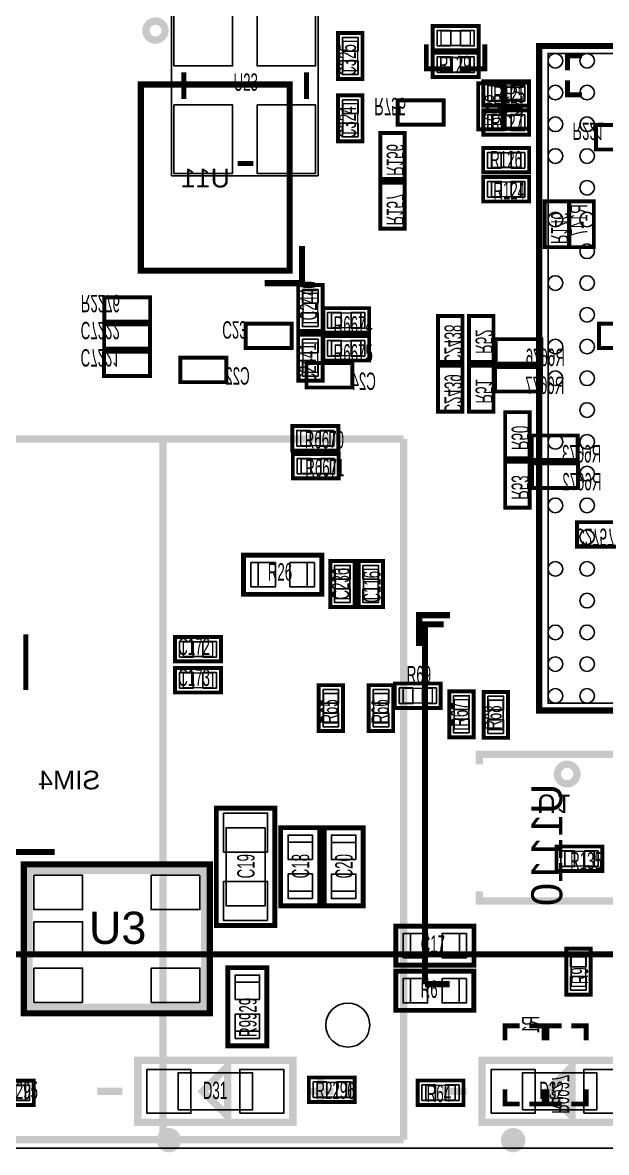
# Model space of a CAD drawing. Extents: x -3.1 to 73.5, y -0.1 to 42.
# Drawn here: x 29.83 to 41.78, y -0.09 to 23.04 of the extents above; entities that cross this region are included whole.
import ezdxf

# ---------------------------------------------------------------- set-up
doc = ezdxf.new("R2010")
doc.units = 0
for name, color, linetype in [('BG_OUTLINE', 7, 'CONTINUOUS'), ('PG_ASSEMBLY_TOP', 111, 'CONTINUOUS'), ('PG_SILKSCREEN_BOTTOM', 140, 'CONTINUOUS'), ('PG_SILKSCREEN_TOP', 254, 'CONTINUOUS'), ('PIN_TOP', 141, 'CONTINUOUS'), ('RD_SILKSCREEN_BOTTOM', 80, 'CONTINUOUS'), ('RD_SILKSCREEN_TOP', 230, 'CONTINUOUS')]:
    doc.layers.add(name, color=color, linetype=linetype)

msp = doc.modelspace()

# ---------------------------------------------------------------- linework, layer by layer
at = {"layer": 'BG_OUTLINE'}
msp.add_lwpolyline([(8.1534, 41.9989), (65.78854, 41.9989, -0.414214), (73.40854, 34.3789), (73.40854, 7.62, -0.414214), (65.78854, 0), (7.62, 0, -0.414214), (0, 7.62), (0, 34.3789, -0.414214), (7.62, 41.9989), (8.1534, 41.9989)], format="xyb", dxfattribs=at)
msp.add_lwpolyline([(8.1534, 41.9989), (65.78854, 41.9989, -0.414214), (73.40854, 34.3789), (73.40854, 7.62, -0.414214), (65.78854, 0), (7.62, 0, -0.414214), (0, 7.62), (0, 34.3789, -0.414214), (7.62, 41.9989)], format="xyb", close=True, dxfattribs=at)
msp.add_lwpolyline([(8.1534, 41.9989), (65.78854, 41.9989, -0.414214), (73.40854, 34.3789), (73.40854, 7.62, -0.414214), (65.78854, 0), (7.62, 0, -0.414214), (0, 7.62), (0, 34.3789, -0.414214), (7.62, 41.9989)], format="xyb", close=True, dxfattribs=at)
msp.add_lwpolyline([(8.1534, 41.9989), (65.78854, 41.9989, -0.414214), (73.40854, 34.3789), (73.40854, 7.62, -0.414214), (65.78854, 0), (7.62, 0, -0.414214), (0, 7.62), (0, 34.3789, -0.414214), (7.62, 41.9989)], format="xyb", close=True, dxfattribs=at)
at = {"layer": 'PG_ASSEMBLY_TOP'}
for points in [[(32.875601, 23.602747), (35.875798, 23.602747), (35.875798, 19.902932), (32.875601, 19.902932)], [(51.934847, 22.407931), (51.934847, 9.107932), (40.584653, 9.107932), (40.584653, 22.407931)]]:
    msp.add_lwpolyline(points, close=True, dxfattribs=at)
for points, const_width in [([(36.384687, 22.654844), (36.384687, 22.054845), (36.684712, 22.054845), (36.684712, 22.654844), (36.384687, 22.654844)], 0.029997), ([(38.392557, 22.570516), (38.992556, 22.570516), (38.992556, 22.870541), (38.392557, 22.870541), (38.392557, 22.570516)], 0.029997), ([(38.392557, 22.025305), (38.992556, 22.025305), (38.992556, 22.32533), (38.392557, 22.32533), (38.392557, 22.025305)], 0.029997), ([(39.428572, 21.439657), (40.028571, 21.439657), (40.028571, 21.739682), (39.428572, 21.739682), (39.428572, 21.439657)], 0.029997), ([(36.684712, 20.779334), (36.684712, 21.379332), (36.384687, 21.379332), (36.384687, 20.779334), (36.684712, 20.779334)], 0.029997), ([(39.428572, 20.843723), (40.028571, 20.843723), (40.028571, 21.143747), (39.428572, 21.143747), (39.428572, 20.843723)], 0.029997), ([(39.426794, 20.072629), (40.026793, 20.072629), (40.026793, 20.372654), (39.426794, 20.372654), (39.426794, 20.072629)], 0.029997), ([(39.426794, 19.476695), (40.026793, 19.476695), (40.026793, 19.776719), (39.426794, 19.776719), (39.426794, 19.476695)], 0.029997), ([(35.867492, 16.897833), (35.867492, 17.497831), (35.567468, 17.497831), (35.567468, 16.897833), (35.867492, 16.897833)], 0.029997), ([(36.751539, 17.094352), (36.151541, 17.094352), (36.151541, 16.794328), (36.751539, 16.794328), (36.751539, 17.094352)], 0.029997), ([(35.567468, 16.481831), (35.567468, 15.881833), (35.867492, 15.881833), (35.867492, 16.481831), (35.567468, 16.481831)], 0.029997), ([(36.751539, 16.522852), (36.151541, 16.522852), (36.151541, 16.222828), (36.751539, 16.222828), (36.751539, 16.522852)], 0.029997), ([(36.119079, 14.681352), (35.519081, 14.681352), (35.519081, 14.381328), (36.119079, 14.381328), (36.119079, 14.681352)], 0.029997), ([(36.129239, 14.109852), (35.529241, 14.109852), (35.529241, 13.809828), (36.129239, 13.809828), (36.129239, 14.109852)], 0.029997), ([(35.951084, 11.337417), (34.351062, 11.337417), (34.351062, 12.137466), (35.951109, 12.137441), (35.951084, 11.337417)], 0.1), ([(36.225328, 11.846839), (36.225328, 11.246841), (36.525352, 11.246841), (36.525352, 11.846839), (36.225328, 11.846839)], 0.029997), ([(36.804448, 11.846839), (36.804448, 11.246841), (37.104472, 11.246841), (37.104472, 11.846839), (36.804448, 11.846839)], 0.029997), ([(33.118781, 10.06282), (33.718779, 10.06282), (33.718779, 10.362844), (33.118781, 10.362844), (33.118781, 10.06282)], 0.029997), ([(33.118781, 9.42782), (33.718779, 9.42782), (33.718779, 9.727844), (33.118781, 9.727844), (33.118781, 9.42782)], 0.029997), ([(36.286592, 8.706841), (36.286592, 9.306839), (35.986568, 9.306839), (35.986568, 8.706841), (36.286592, 8.706841)], 0.029997), ([(37.312752, 8.706841), (37.312752, 9.306839), (37.012728, 9.306839), (37.012728, 8.706841), (37.312752, 8.706841)], 0.029997), ([(37.617121, 9.110828), (38.217119, 9.110828), (38.217119, 9.410852), (37.617121, 9.410852), (37.617121, 9.110828)], 0.029997), ([(38.961212, 8.580349), (38.961212, 9.180347), (38.661188, 9.180347), (38.661188, 8.580349), (38.961212, 8.580349)], 0.029997), ([(39.664792, 8.569681), (39.664792, 9.169679), (39.364768, 9.169679), (39.364768, 8.569681), (39.664792, 8.569681)], 0.029997), ([(33.792058, 4.5593), (33.792058, 6.959295), (34.992056, 6.959295), (34.992056, 4.5593), (33.792058, 4.5593)], 0.1), ([(35.110191, 4.960722), (35.110191, 6.560718), (35.91019, 6.560718), (35.91019, 4.960722), (35.110191, 4.960722)], 0.1), ([(35.999191, 4.95869), (35.999191, 6.558686), (36.79919, 6.558686), (36.79919, 4.95869), (35.999191, 4.95869)], 0.1), ([(40.928214, 5.774157), (41.528213, 5.774157), (41.528213, 6.074181), (40.928214, 6.074181), (40.928214, 5.774157)], 0.029997), ([(33.555076, 5.684977), (29.955084, 5.684977), (29.955084, 2.884983), (33.555076, 2.884983), (33.555076, 5.684977)], 0.150012), ([(39.067638, 3.746271), (37.467642, 3.746271), (37.467642, 4.54627), (39.067638, 4.54627), (39.067638, 3.746271)], 0.1), ([(34.028812, 2.09484), (34.028812, 3.694836), (34.82881, 3.694836), (34.82881, 2.09484), (34.028812, 2.09484)], 0.1), ([(41.056408, 3.911879), (41.056408, 3.311881), (41.356432, 3.311881), (41.356432, 3.911879), (41.056408, 3.911879)], 0.029997), ([(39.066724, 2.822372), (37.466727, 2.822372), (37.466727, 3.62237), (39.066724, 3.62237), (39.066724, 2.822372)], 0.1), ([(29.285921, 0.982828), (29.885919, 0.982828), (29.885919, 1.282852), (29.285921, 1.282852), (29.285921, 0.982828)], 0.029997), ([(35.856901, 1.046328), (36.456899, 1.046328), (36.456899, 1.346352), (35.856901, 1.346352), (35.856901, 1.046328)], 0.029997), ([(38.082449, 0.985368), (38.682447, 0.985368), (38.682447, 1.285392), (38.082449, 1.285392), (38.082449, 0.985368)], 0.029997)]:
    msp.add_lwpolyline(points, dxfattribs=dict(at, const_width=const_width))
for points in [[(34.9504, 11.488471), (34.650655, 11.488522), (34.650655, 11.986311), (34.9504, 11.98626)], [(35.351822, 11.986336), (35.651516, 11.986336), (35.651491, 11.488522)], [(35.651491, 11.488522), (35.351822, 11.488547)], [(33.992058, 6.059297), (33.992058, 6.559296), (34.792056, 6.559296), (34.792056, 6.059297)], [(35.261296, 5.961431), (35.261296, 6.261125), (35.759085, 6.261125), (35.759085, 5.961431)], [(36.150296, 5.959399), (36.150296, 6.259093), (36.648085, 6.259093), (36.648085, 5.959399)], [(33.992058, 6.059297), (33.992058, 4.959299), (34.792056, 4.959299), (34.792056, 6.10931)], [(35.759085, 5.560009), (35.759085, 5.260315), (35.261296, 5.260315)], [(35.261296, 5.260315), (35.261296, 5.560009)], [(36.648085, 5.557977), (36.648085, 5.258283), (36.150296, 5.258283)], [(36.150296, 5.258283), (36.150296, 5.557977)], [(38.066929, 3.897376), (37.767235, 3.897376), (37.767235, 4.395165), (38.066929, 4.395165)], [(38.468351, 4.395165), (38.768045, 4.395165), (38.768045, 3.897376)], [(38.768045, 3.897376), (38.468351, 3.897376)], [(38.066015, 2.973476), (37.76632, 2.973476), (37.76632, 3.471266), (38.066015, 3.471266)], [(38.467436, 3.471266), (38.767131, 3.471266), (38.767131, 2.973476)], [(34.179916, 3.095549), (34.179916, 3.395243), (34.677706, 3.395243), (34.677706, 3.095549)], [(38.767131, 2.973476), (38.467436, 2.973476)], [(34.677706, 2.694127), (34.677706, 2.394433), (34.179916, 2.394433)], [(34.179916, 2.394433), (34.179916, 2.694127)], [(33.00984, 0.78232), (34.53384, 0.78232), (34.53384, 1.54432), (33.00984, 1.54432), (33.00984, 0.78232)], [(40.05834, 0.78232), (41.58234, 0.78232), (41.58234, 1.54432), (40.05834, 1.54432), (40.05834, 0.78232)]]:
    msp.add_lwpolyline(points, dxfattribs=at)
at = {"layer": 'PG_SILKSCREEN_BOTTOM'}
for points, const_width in [([(57.303594, 37.249557), (7.123608, 37.249557), (7.123608, 3.969563), (57.563588, 3.969563), (57.563588, 8.909558), (60.5536, 8.909558), (60.5536, 32.439559), (57.303594, 32.439559), (57.303594, 37.249557)], 0.11999), ([(38.59182, 22.093834), (38.091821, 22.093834), (38.091821, 22.593833)], 0.1), ([(39.291819, 22.593833), (39.291819, 22.093834), (38.79182, 22.093834)], 0.1), ([(41.280461, 22.360331), (40.980462, 22.360331), (40.980462, 22.060332)], 0.1), ([(35.2933, 20.75434), (35.2933, 17.96034), (32.2453, 17.96034), (32.2453, 21.77034), (35.2933, 21.77034), (35.2933, 20.75434)], 0.127), ([(39.153008, 20.855838), (39.153008, 21.795842), (39.653032, 21.795842), (39.653032, 20.855838), (39.153008, 20.855838), (39.153008, 21.135848)], 0.08001), ([(39.153008, 21.705849), (39.153008, 21.795842), (39.243025, 21.795842)], 0.08001), ([(39.563015, 21.795842), (39.653032, 21.795842), (39.653032, 21.705849)], 0.08001), ([(39.695882, 20.869148), (39.695882, 21.809151), (40.195906, 21.809151), (40.195906, 20.869148), (39.695882, 20.869148), (39.695882, 21.149158)], 0.08001), ([(39.695882, 21.719159), (39.695882, 21.809151), (39.7859, 21.809151)], 0.08001), ([(40.105889, 21.809151), (40.195906, 21.809151), (40.195906, 21.719159)], 0.08001), ([(40.980462, 21.860332), (40.980462, 21.560333), (41.280461, 21.560333)], 0.1), ([(38.445542, 20.948828), (37.505538, 20.948828), (37.505538, 21.448852), (38.445542, 21.448852), (38.445542, 20.948828), (38.165532, 20.948828)], 0.08001), ([(37.505538, 21.358835), (37.505538, 21.448852), (37.595531, 21.448852)], 0.08001), ([(38.355549, 21.448852), (38.445542, 21.448852), (38.445542, 21.358835)], 0.08001), ([(37.595531, 20.948828), (37.505538, 20.948828), (37.505538, 21.038845)], 0.08001), ([(38.445542, 21.038845), (38.445542, 20.948828), (38.355549, 20.948828)], 0.08001), ([(37.148948, 19.83933), (37.148948, 20.779334), (37.648972, 20.779334), (37.648972, 19.83933), (37.148948, 19.83933), (37.148948, 20.11934)], 0.08001), ([(37.148948, 20.689341), (37.148948, 20.779334), (37.238965, 20.779334)], 0.08001), ([(37.558955, 20.779334), (37.648972, 20.779334), (37.648972, 20.689341)], 0.08001), ([(39.243025, 20.855838), (39.153008, 20.855838), (39.153008, 20.945831)], 0.08001), ([(39.653032, 20.945831), (39.653032, 20.855838), (39.563015, 20.855838)], 0.08001), ([(39.7859, 20.869148), (39.695882, 20.869148), (39.695882, 20.95914)], 0.08001), ([(40.195906, 20.95914), (40.195906, 20.869148), (40.105889, 20.869148)], 0.08001), ([(42.50497, 20.440828), (41.564966, 20.440828), (41.564966, 20.940852), (42.50497, 20.940852), (42.50497, 20.440828), (42.22496, 20.440828)], 0.08001), ([(41.564966, 20.850835), (41.564966, 20.940852), (41.654959, 20.940852)], 0.08001), ([(41.654959, 20.440828), (41.564966, 20.440828), (41.564966, 20.530845)], 0.08001), ([(37.238965, 19.83933), (37.148948, 19.83933), (37.148948, 19.929323)], 0.08001), ([(37.648972, 19.929323), (37.648972, 19.83933), (37.558955, 19.83933)], 0.08001), ([(37.648972, 19.763334), (37.648972, 18.82333), (37.148948, 18.82333), (37.148948, 19.763334), (37.648972, 19.763334), (37.648972, 19.483324)], 0.08001), ([(37.148948, 19.673341), (37.148948, 19.763334), (37.238965, 19.763334)], 0.08001), ([(37.558955, 19.763334), (37.648972, 19.763334), (37.648972, 19.673341)], 0.08001), ([(40.514448, 18.44233), (40.514448, 19.382334), (41.014472, 19.382334), (41.014472, 18.44233), (40.514448, 18.44233), (40.514448, 18.72234)], 0.08001), ([(40.514448, 19.292341), (40.514448, 19.382334), (40.604465, 19.382334)], 0.08001), ([(40.924455, 19.382334), (41.014472, 19.382334), (41.014472, 19.292341)], 0.08001), ([(41.022448, 18.44233), (41.022448, 19.382334), (41.522472, 19.382334), (41.522472, 18.44233), (41.022448, 18.44233), (41.022448, 18.72234)], 0.08001), ([(41.022448, 19.292341), (41.022448, 19.382334), (41.112465, 19.382334)], 0.08001), ([(41.432455, 19.382334), (41.522472, 19.382334), (41.522472, 19.292341)], 0.08001), ([(37.238965, 18.82333), (37.148948, 18.82333), (37.148948, 18.913323)], 0.08001), ([(37.648972, 18.913323), (37.648972, 18.82333), (37.558955, 18.82333)], 0.08001), ([(35.5473, 18.46834), (35.5473, 17.70634), (34.7853, 17.70634)], 0.127), ([(40.604465, 18.44233), (40.514448, 18.44233), (40.514448, 18.532323)], 0.08001), ([(41.014472, 18.532323), (41.014472, 18.44233), (40.924455, 18.44233)], 0.08001), ([(41.112465, 18.44233), (41.022448, 18.44233), (41.022448, 18.532323)], 0.08001), ([(41.522472, 18.532323), (41.522472, 18.44233), (41.432455, 18.44233)], 0.08001), ([(32.437248, 16.915943), (31.497245, 16.915943), (31.497245, 17.415967), (32.437248, 17.415967), (32.437248, 16.915943), (32.157238, 16.915943)], 0.08001), ([(31.497245, 17.32595), (31.497245, 17.415967), (31.587237, 17.415967)], 0.08001), ([(32.347256, 17.415967), (32.437248, 17.415967), (32.437248, 17.32595)], 0.08001), ([(32.435165, 16.364052), (31.495162, 16.364052), (31.495162, 16.864076), (32.435165, 16.864076), (32.435165, 16.364052), (32.155155, 16.364052)], 0.08001), ([(31.495162, 16.774058), (31.495162, 16.864076), (31.585154, 16.864076)], 0.08001), ([(31.587237, 16.915943), (31.497245, 16.915943), (31.497245, 17.00596)], 0.08001), ([(32.345173, 16.864076), (32.435165, 16.864076), (32.435165, 16.774058)], 0.08001), ([(32.437248, 17.00596), (32.437248, 16.915943), (32.347256, 16.915943)], 0.08001), ([(35.334042, 16.376828), (34.394038, 16.376828), (34.394038, 16.876852), (35.334042, 16.876852), (35.334042, 16.376828), (35.054032, 16.376828)], 0.08001), ([(34.394038, 16.786835), (34.394038, 16.876852), (34.484031, 16.876852)], 0.08001), ([(35.244049, 16.876852), (35.334042, 16.876852), (35.334042, 16.786835)], 0.08001), ([(38.832612, 17.032834), (38.832612, 16.09283), (38.332588, 16.09283), (38.332588, 17.032834), (38.832612, 17.032834), (38.832612, 16.752824)], 0.08001), ([(38.332588, 16.942841), (38.332588, 17.032834), (38.422605, 17.032834)], 0.08001), ([(38.742595, 17.032834), (38.832612, 17.032834), (38.832612, 16.942841)], 0.08001), ([(38.967588, 16.09283), (38.967588, 17.032834), (39.467612, 17.032834), (39.467612, 16.09283), (38.967588, 16.09283), (38.967588, 16.37284)], 0.08001), ([(38.967588, 16.942841), (38.967588, 17.032834), (39.057605, 17.032834)], 0.08001), ([(39.377595, 17.032834), (39.467612, 17.032834), (39.467612, 16.942841)], 0.08001), ([(41.627958, 16.876344), (42.567962, 16.876344), (42.567962, 16.37632), (41.627958, 16.37632), (41.627958, 16.876344), (41.907968, 16.876344)], 0.08001), ([(41.627958, 16.786327), (41.627958, 16.876344), (41.717951, 16.876344)], 0.08001), ([(31.585154, 16.364052), (31.495162, 16.364052), (31.495162, 16.454069)], 0.08001), ([(32.435165, 16.454069), (32.435165, 16.364052), (32.345173, 16.364052)], 0.08001), ([(34.484031, 16.376828), (34.394038, 16.376828), (34.394038, 16.466845)], 0.08001), ([(35.334042, 16.466845), (35.334042, 16.376828), (35.244049, 16.376828)], 0.08001), ([(39.509598, 16.559352), (40.449602, 16.559352), (40.449602, 16.059328), (39.509598, 16.059328), (39.509598, 16.559352), (39.789608, 16.559352)], 0.08001), ([(39.509598, 16.469335), (39.509598, 16.559352), (39.599591, 16.559352)], 0.08001), ([(40.359609, 16.559352), (40.449602, 16.559352), (40.449602, 16.469335)], 0.08001), ([(41.717951, 16.37632), (41.627958, 16.37632), (41.627958, 16.466337)], 0.08001), ([(32.433362, 15.805328), (31.493358, 15.805328), (31.493358, 16.305352), (32.433362, 16.305352), (32.433362, 15.805328), (32.153352, 15.805328)], 0.08001), ([(31.493358, 16.215335), (31.493358, 16.305352), (31.583351, 16.305352)], 0.08001), ([(32.343369, 16.305352), (32.433362, 16.305352), (32.433362, 16.215335)], 0.08001), ([(33.055458, 16.178352), (33.995462, 16.178352), (33.995462, 15.678328), (33.055458, 15.678328), (33.055458, 16.178352), (33.335468, 16.178352)], 0.08001), ([(33.055458, 16.088335), (33.055458, 16.178352), (33.145451, 16.178352)], 0.08001), ([(33.905469, 16.178352), (33.995462, 16.178352), (33.995462, 16.088335)], 0.08001), ([(38.422605, 16.09283), (38.332588, 16.09283), (38.332588, 16.182823)], 0.08001), ([(38.832612, 16.182823), (38.832612, 16.09283), (38.742595, 16.09283)], 0.08001), ([(39.057605, 16.09283), (38.967588, 16.09283), (38.967588, 16.182823)], 0.08001), ([(39.467612, 16.182823), (39.467612, 16.09283), (39.377595, 16.09283)], 0.08001), ([(39.599591, 16.059328), (39.509598, 16.059328), (39.509598, 16.149345)], 0.08001), ([(40.449602, 16.149345), (40.449602, 16.059328), (40.359609, 16.059328)], 0.08001), ([(35.638765, 16.070123), (36.578769, 16.070123), (36.578769, 15.570098), (35.638765, 15.570098), (35.638765, 16.070123), (35.918775, 16.070123)], 0.08001), ([(35.638765, 15.980105), (35.638765, 16.070123), (35.728758, 16.070123)], 0.08001), ([(36.488776, 16.070123), (36.578769, 16.070123), (36.578769, 15.980105)], 0.08001), ([(38.332588, 15.07683), (38.332588, 16.016834), (38.832612, 16.016834), (38.832612, 15.07683), (38.332588, 15.07683), (38.332588, 15.35684)], 0.08001), ([(38.332588, 15.926841), (38.332588, 16.016834), (38.422605, 16.016834)], 0.08001), ([(38.742595, 16.016834), (38.832612, 16.016834), (38.832612, 15.926841)], 0.08001), ([(39.467612, 16.016834), (39.467612, 15.07683), (38.967588, 15.07683), (38.967588, 16.016834), (39.467612, 16.016834), (39.467612, 15.736824)], 0.08001), ([(38.967588, 15.926841), (38.967588, 16.016834), (39.057605, 16.016834)], 0.08001), ([(39.377595, 16.016834), (39.467612, 16.016834), (39.467612, 15.926841)], 0.08001), ([(39.499438, 15.987852), (40.439442, 15.987852), (40.439442, 15.487828), (39.499438, 15.487828), (39.499438, 15.987852), (39.779448, 15.987852)], 0.08001), ([(39.499438, 15.897835), (39.499438, 15.987852), (39.589431, 15.987852)], 0.08001), ([(40.349449, 15.987852), (40.439442, 15.987852), (40.439442, 15.897835)], 0.08001), ([(31.583351, 15.805328), (31.493358, 15.805328), (31.493358, 15.895345)], 0.08001), ([(32.433362, 15.895345), (32.433362, 15.805328), (32.343369, 15.805328)], 0.08001), ([(33.145451, 15.678328), (33.055458, 15.678328), (33.055458, 15.768345)], 0.08001), ([(33.995462, 15.768345), (33.995462, 15.678328), (33.905469, 15.678328)], 0.08001), ([(35.728758, 15.570098), (35.638765, 15.570098), (35.638765, 15.660116)], 0.08001), ([(36.578769, 15.660116), (36.578769, 15.570098), (36.488776, 15.570098)], 0.08001), ([(39.589431, 15.487828), (39.499438, 15.487828), (39.499438, 15.577845)], 0.08001), ([(40.439442, 15.577845), (40.439442, 15.487828), (40.349449, 15.487828)], 0.08001), ([(38.422605, 15.07683), (38.332588, 15.07683), (38.332588, 15.166823)], 0.08001), ([(38.832612, 15.166823), (38.832612, 15.07683), (38.742595, 15.07683)], 0.08001), ([(39.057605, 15.07683), (38.967588, 15.07683), (38.967588, 15.166823)], 0.08001), ([(39.467612, 15.166823), (39.467612, 15.07683), (39.377595, 15.07683)], 0.08001), ([(39.706728, 14.12433), (39.706728, 15.064334), (40.206752, 15.064334), (40.206752, 14.12433), (39.706728, 14.12433), (39.706728, 14.40434)], 0.08001), ([(39.706728, 14.974341), (39.706728, 15.064334), (39.796745, 15.064334)], 0.08001), ([(40.116735, 15.064334), (40.206752, 15.064334), (40.206752, 14.974341)], 0.08001), ([(37.628424, 14.513992), (26.076224, 14.513992)], 0.1524), ([(32.698512, 0.1762), (32.698512, 14.513992)], 0.1524), ([(37.628424, 0.1762), (37.628424, 14.513992)], 0.1524), ([(40.252828, 14.586864), (41.192831, 14.586864), (41.192831, 14.08684), (40.252828, 14.08684), (40.252828, 14.586864), (40.532837, 14.586864)], 0.08001), ([(40.252828, 14.496847), (40.252828, 14.586864), (40.34282, 14.586864)], 0.08001), ([(41.102839, 14.586864), (41.192831, 14.586864), (41.192831, 14.496847)], 0.08001), ([(39.796745, 14.12433), (39.706728, 14.12433), (39.706728, 14.214323)], 0.08001), ([(40.206752, 14.214323), (40.206752, 14.12433), (40.116735, 14.12433)], 0.08001), ([(40.34282, 14.08684), (40.252828, 14.08684), (40.252828, 14.176858)], 0.08001), ([(41.192831, 14.176858), (41.192831, 14.08684), (41.102839, 14.08684)], 0.08001), ([(40.206752, 14.048334), (40.206752, 13.10833), (39.706728, 13.10833), (39.706728, 14.048334), (40.206752, 14.048334), (40.206752, 13.768324)], 0.08001), ([(39.706728, 13.958341), (39.706728, 14.048334), (39.796745, 14.048334)], 0.08001), ([(40.116735, 14.048334), (40.206752, 14.048334), (40.206752, 13.958341)], 0.08001), ([(40.258771, 14.015364), (41.198775, 14.015364), (41.198775, 13.51534), (40.258771, 13.51534), (40.258771, 14.015364), (40.538781, 14.015364)], 0.08001), ([(40.258771, 13.925347), (40.258771, 14.015364), (40.348764, 14.015364)], 0.08001), ([(41.108782, 14.015364), (41.198775, 14.015364), (41.198775, 13.925347)], 0.08001), ([(40.348764, 13.51534), (40.258771, 13.51534), (40.258771, 13.605358)], 0.08001), ([(41.198775, 13.605358), (41.198775, 13.51534), (41.108782, 13.51534)], 0.08001), ([(39.796745, 13.10833), (39.706728, 13.10833), (39.706728, 13.198323)], 0.08001), ([(40.206752, 13.198323), (40.206752, 13.10833), (40.116735, 13.10833)], 0.08001), ([(41.178378, 12.812852), (42.118382, 12.812852), (42.118382, 12.312828), (41.178378, 12.312828), (41.178378, 12.812852), (41.458388, 12.812852)], 0.08001), ([(41.178378, 12.722835), (41.178378, 12.812852), (41.268371, 12.812852)], 0.08001), ([(41.268371, 12.312828), (41.178378, 12.312828), (41.178378, 12.402845)], 0.08001), ([(37.94506, 10.27684), (37.94506, 10.91184), (38.58006, 10.91184)], 0.127), ([(38.44544, 10.72134), (38.06444, 10.72134), (38.06444, 3.35534)], 0.127), ([(39.175436, 7.858252), (39.175436, 8.058404), (42.175684, 8.058404), (42.175684, 7.858252)], 0.150114), ([(39.175436, 5.258308), (39.175436, 5.058156), (42.175684, 5.058156), (42.175684, 5.258308)], 0.150114), ([(38.06444, 3.35534), (38.57244, 3.35534)], 0.127), ([(39.704061, 2.204339), (39.704061, 2.504338), (40.00406, 2.504338)], 0.1), ([(40.20406, 2.504338), (40.504059, 2.504338), (40.504059, 2.204339)], 0.1), ([(40.86258, 2.504338), (40.562581, 2.504338), (40.562581, 2.204339)], 0.1), ([(41.362579, 2.204339), (41.362579, 2.504338), (41.06258, 2.504338)], 0.1), ([(39.704061, 1.204341), (39.704061, 0.904342), (40.00406, 0.904342)], 0.1), ([(40.20406, 0.904342), (40.504059, 0.904342), (40.504059, 1.204341)], 0.1), ([(40.86258, 0.904342), (40.562581, 0.904342), (40.562581, 1.204341)], 0.1), ([(41.362579, 1.204341), (41.362579, 0.904342), (41.06258, 0.904342)], 0.1), ([(27.026413, 0.1762), (37.628424, 0.1762)], 0.1524)]:
    msp.add_lwpolyline(points, dxfattribs=dict(at, const_width=const_width))
at = {"layer": 'PG_SILKSCREEN_BOTTOM', "const_width": 0.150114}
msp.add_lwpolyline([(41.175686, 7.658278, 1.000011), (40.775433, 7.658278, 0.999989), (41.175686, 7.658278)], format="xyb", dxfattribs=at)
at = {"layer": 'PG_SILKSCREEN_TOP'}
for points, const_width in [([(32.740727, 22.875519, 1), (32.351548, 22.875519, 1), (32.740727, 22.875519)], 0.150089), ([(32.946848, 0.163322, -1.000016), (32.696836, 0.163322, -0.999984), (32.946848, 0.163322)], 0.249911), ([(39.995348, 0.163322, -1.000016), (39.745336, 0.163322, -0.999984), (39.995348, 0.163322)], 0.249911)]:
    msp.add_lwpolyline(points, format="xyb", dxfattribs=dict(at, const_width=const_width))
for points, const_width in [([(39.162558, 22.970541), (38.222555, 22.970541), (38.222555, 22.470516), (39.162558, 22.470516), (39.162558, 22.970541), (38.882549, 22.970541)], 0.08001), ([(38.312547, 22.970541), (38.222555, 22.970541), (38.222555, 22.880523)], 0.08001), ([(39.162558, 22.880523), (39.162558, 22.970541), (39.072566, 22.970541)], 0.08001), ([(36.784712, 21.884843), (36.784712, 22.824846), (36.284687, 22.824846), (36.284687, 21.884843), (36.784712, 21.884843), (36.784712, 22.164853)], 0.08001), ([(36.374705, 22.824846), (36.284687, 22.824846), (36.284687, 22.734854)], 0.08001), ([(36.784712, 22.734854), (36.784712, 22.824846), (36.694694, 22.824846)], 0.08001), ([(38.222555, 22.560534), (38.222555, 22.470516), (38.312547, 22.470516)], 0.08001), ([(39.162558, 22.42533), (38.222555, 22.42533), (38.222555, 21.925305), (39.162558, 21.925305), (39.162558, 22.42533), (38.882549, 22.42533)], 0.08001), ([(38.312547, 22.42533), (38.222555, 22.42533), (38.222555, 22.335312)], 0.08001), ([(39.072566, 22.470516), (39.162558, 22.470516), (39.162558, 22.560534)], 0.08001), ([(39.162558, 22.335312), (39.162558, 22.42533), (39.072566, 22.42533)], 0.08001), ([(52.10175, 22.560051), (40.401748, 22.560051), (40.401748, 8.95985), (52.10175, 8.95985), (52.10175, 22.560051)], 0.127), ([(33.125791, 21.473744), (33.125791, 22.018752)], 0.100101), ([(35.638791, 21.473744), (35.638791, 22.018752)], 0.100101), ([(36.284687, 21.974835), (36.284687, 21.884843), (36.374705, 21.884843)], 0.08001), ([(36.694694, 21.884843), (36.784712, 21.884843), (36.784712, 21.974835)], 0.08001), ([(38.222555, 22.015323), (38.222555, 21.925305), (38.312547, 21.925305)], 0.08001), ([(39.072566, 21.925305), (39.162558, 21.925305), (39.162558, 22.015323)], 0.08001), ([(40.198573, 21.839682), (39.25857, 21.839682), (39.25857, 21.339658), (40.198573, 21.339658), (40.198573, 21.839682), (39.918564, 21.839682)], 0.08001), ([(39.348562, 21.839682), (39.25857, 21.839682), (39.25857, 21.749664)], 0.08001), ([(40.198573, 21.749664), (40.198573, 21.839682), (40.108581, 21.839682)], 0.08001), ([(36.284687, 21.549335), (36.284687, 20.609331), (36.784712, 20.609331), (36.784712, 21.549335), (36.284687, 21.549335), (36.284687, 21.269325)], 0.08001), ([(36.374705, 21.549335), (36.284687, 21.549335), (36.284687, 21.459342)], 0.08001), ([(36.784712, 21.459342), (36.784712, 21.549335), (36.694694, 21.549335)], 0.08001), ([(39.25857, 21.429675), (39.25857, 21.339658), (39.348562, 21.339658)], 0.08001), ([(40.198573, 21.243747), (39.25857, 21.243747), (39.25857, 20.743723), (40.198573, 20.743723), (40.198573, 21.243747), (39.918564, 21.243747)], 0.08001), ([(39.348562, 21.243747), (39.25857, 21.243747), (39.25857, 21.15373)], 0.08001), ([(40.108581, 21.339658), (40.198573, 21.339658), (40.198573, 21.429675)], 0.08001), ([(40.198573, 21.15373), (40.198573, 21.243747), (40.108581, 21.243747)], 0.08001), ([(39.25857, 20.83374), (39.25857, 20.743723), (39.348562, 20.743723)], 0.08001), ([(40.108581, 20.743723), (40.198573, 20.743723), (40.198573, 20.83374)], 0.08001), ([(36.284687, 20.699324), (36.284687, 20.609331), (36.374705, 20.609331)], 0.08001), ([(36.694694, 20.609331), (36.784712, 20.609331), (36.784712, 20.699324)], 0.08001), ([(40.196795, 20.472654), (39.256792, 20.472654), (39.256792, 19.97263), (40.196795, 19.97263), (40.196795, 20.472654), (39.916786, 20.472654)], 0.08001), ([(39.346784, 20.472654), (39.256792, 20.472654), (39.256792, 20.382636)], 0.08001), ([(40.196795, 20.382636), (40.196795, 20.472654), (40.106803, 20.472654)], 0.08001), ([(34.546896, 20.152944), (34.229091, 20.152944)], 0.100101), ([(39.256792, 20.062647), (39.256792, 19.97263), (39.346784, 19.97263)], 0.08001), ([(40.196795, 19.876719), (39.256792, 19.876719), (39.256792, 19.376695), (40.196795, 19.376695), (40.196795, 19.876719), (39.916786, 19.876719)], 0.08001), ([(39.346784, 19.876719), (39.256792, 19.876719), (39.256792, 19.786702)], 0.08001), ([(40.106803, 19.97263), (40.196795, 19.97263), (40.196795, 20.062647)], 0.08001), ([(40.196795, 19.786702), (40.196795, 19.876719), (40.106803, 19.876719)], 0.08001), ([(39.256792, 19.466712), (39.256792, 19.376695), (39.346784, 19.376695)], 0.08001), ([(40.106803, 19.376695), (40.196795, 19.376695), (40.196795, 19.466712)], 0.08001), ([(35.467468, 17.667834), (35.467468, 16.72783), (35.967492, 16.72783), (35.967492, 17.667834), (35.467468, 17.667834), (35.467468, 17.387824)], 0.08001), ([(35.557485, 17.667834), (35.467468, 17.667834), (35.467468, 17.577841)], 0.08001), ([(35.967492, 17.577841), (35.967492, 17.667834), (35.877475, 17.667834)], 0.08001), ([(35.981538, 16.694328), (36.921542, 16.694328), (36.921542, 17.194352), (35.981538, 17.194352), (35.981538, 16.694328), (36.261548, 16.694328)], 0.08001), ([(36.071531, 17.194352), (35.981538, 17.194352), (35.981538, 17.104335)], 0.08001), ([(36.921542, 17.104335), (36.921542, 17.194352), (36.831549, 17.194352)], 0.08001), ([(35.467468, 16.817823), (35.467468, 16.72783), (35.557485, 16.72783)], 0.08001), ([(35.967492, 15.71183), (35.967492, 16.651834), (35.467468, 16.651834), (35.467468, 15.71183), (35.967492, 15.71183), (35.967492, 15.99184)], 0.08001), ([(35.557485, 16.651834), (35.467468, 16.651834), (35.467468, 16.561841)], 0.08001), ([(35.877475, 16.72783), (35.967492, 16.72783), (35.967492, 16.817823)], 0.08001), ([(35.967492, 16.561841), (35.967492, 16.651834), (35.877475, 16.651834)], 0.08001), ([(35.981538, 16.784345), (35.981538, 16.694328), (36.071531, 16.694328)], 0.08001), ([(35.981538, 16.122828), (36.921542, 16.122828), (36.921542, 16.622852), (35.981538, 16.622852), (35.981538, 16.122828), (36.261548, 16.122828)], 0.08001), ([(36.071531, 16.622852), (35.981538, 16.622852), (35.981538, 16.532835)], 0.08001), ([(36.831549, 16.694328), (36.921542, 16.694328), (36.921542, 16.784345)], 0.08001), ([(36.921542, 16.532835), (36.921542, 16.622852), (36.831549, 16.622852)], 0.08001), ([(35.981538, 16.212845), (35.981538, 16.122828), (36.071531, 16.122828)], 0.08001), ([(36.831549, 16.122828), (36.921542, 16.122828), (36.921542, 16.212845)], 0.08001), ([(35.467468, 15.801823), (35.467468, 15.71183), (35.557485, 15.71183)], 0.08001), ([(35.877475, 15.71183), (35.967492, 15.71183), (35.967492, 15.801823)], 0.08001), ([(35.349078, 14.281328), (36.289082, 14.281328), (36.289082, 14.781352), (35.349078, 14.781352), (35.349078, 14.281328), (35.629088, 14.281328)], 0.08001), ([(35.439071, 14.781352), (35.349078, 14.781352), (35.349078, 14.691335)], 0.08001), ([(36.289082, 14.691335), (36.289082, 14.781352), (36.199089, 14.781352)], 0.08001), ([(35.349078, 14.371345), (35.349078, 14.281328), (35.439071, 14.281328)], 0.08001), ([(36.199089, 14.281328), (36.289082, 14.281328), (36.289082, 14.371345)], 0.08001), ([(35.359238, 13.709828), (36.299242, 13.709828), (36.299242, 14.209852), (35.359238, 14.209852), (35.359238, 13.709828), (35.639248, 13.709828)], 0.08001), ([(35.449231, 14.209852), (35.359238, 14.209852), (35.359238, 14.119835)], 0.08001), ([(36.299242, 14.119835), (36.299242, 14.209852), (36.209249, 14.209852)], 0.08001), ([(35.359238, 13.799845), (35.359238, 13.709828), (35.449231, 13.709828)], 0.08001), ([(36.209249, 13.709828), (36.299242, 13.709828), (36.299242, 13.799845)], 0.08001), ([(34.351138, 11.837416), (34.351062, 12.137466), (34.651086, 12.137365)], 0.1), ([(35.951033, 11.837416), (35.951109, 12.137441), (35.651084, 12.13739)], 0.1), ([(36.625352, 11.076838), (36.625352, 12.016842), (36.125328, 12.016842), (36.125328, 11.076838), (36.625352, 11.076838), (36.625352, 11.356848)], 0.08001), ([(36.215345, 12.016842), (36.125328, 12.016842), (36.125328, 11.926849)], 0.08001), ([(36.625352, 11.926849), (36.625352, 12.016842), (36.535335, 12.016842)], 0.08001), ([(37.204472, 11.076838), (37.204472, 12.016842), (36.704448, 12.016842), (36.704448, 11.076838), (37.204472, 11.076838), (37.204472, 11.356848)], 0.08001), ([(36.794465, 12.016842), (36.704448, 12.016842), (36.704448, 11.926849)], 0.08001), ([(37.204472, 11.926849), (37.204472, 12.016842), (37.114455, 12.016842)], 0.08001), ([(34.651061, 11.337341), (34.351062, 11.337417), (34.351062, 11.637366)], 0.1), ([(35.651135, 11.337417), (35.951084, 11.337417), (35.951109, 11.637391)], 0.1), ([(36.125328, 11.166831), (36.125328, 11.076838), (36.215345, 11.076838)], 0.08001), ([(36.535335, 11.076838), (36.625352, 11.076838), (36.625352, 11.166831)], 0.08001), ([(36.704448, 11.166831), (36.704448, 11.076838), (36.794465, 11.076838)], 0.08001), ([(37.114455, 11.076838), (37.204472, 11.076838), (37.204472, 11.166831)], 0.08001), ([(29.890364, 10.519181), (29.890364, 9.378366)], 0.100101), ([(33.888782, 10.462844), (32.948778, 10.462844), (32.948778, 9.96282), (33.888782, 9.96282), (33.888782, 10.462844), (33.608772, 10.462844)], 0.08001), ([(33.038771, 10.462844), (32.948778, 10.462844), (32.948778, 10.372827)], 0.08001), ([(33.888782, 10.372827), (33.888782, 10.462844), (33.798789, 10.462844)], 0.08001), ([(32.948778, 10.052837), (32.948778, 9.96282), (33.038771, 9.96282)], 0.08001), ([(33.798789, 9.96282), (33.888782, 9.96282), (33.888782, 10.052837)], 0.08001), ([(33.888782, 9.827844), (32.948778, 9.827844), (32.948778, 9.32782), (33.888782, 9.32782), (33.888782, 9.827844), (33.608772, 9.827844)], 0.08001), ([(33.038771, 9.827844), (32.948778, 9.827844), (32.948778, 9.737827)], 0.08001), ([(33.888782, 9.737827), (33.888782, 9.827844), (33.798789, 9.827844)], 0.08001), ([(35.886568, 9.476842), (35.886568, 8.536838), (36.386592, 8.536838), (36.386592, 9.476842), (35.886568, 9.476842), (35.886568, 9.196832)], 0.08001), ([(35.976585, 9.476842), (35.886568, 9.476842), (35.886568, 9.386849)], 0.08001), ([(36.386592, 9.386849), (36.386592, 9.476842), (36.296575, 9.476842)], 0.08001), ([(36.912728, 9.476842), (36.912728, 8.536838), (37.412752, 8.536838), (37.412752, 9.476842), (36.912728, 9.476842), (36.912728, 9.196832)], 0.08001), ([(37.002745, 9.476842), (36.912728, 9.476842), (36.912728, 9.386849)], 0.08001), ([(37.412752, 9.386849), (37.412752, 9.476842), (37.322735, 9.476842)], 0.08001), ([(38.387122, 9.510852), (37.447118, 9.510852), (37.447118, 9.010828), (38.387122, 9.010828), (38.387122, 9.510852), (38.107112, 9.510852)], 0.08001), ([(37.537111, 9.510852), (37.447118, 9.510852), (37.447118, 9.420835)], 0.08001), ([(38.387122, 9.420835), (38.387122, 9.510852), (38.297129, 9.510852)], 0.08001), ([(32.948778, 9.417837), (32.948778, 9.32782), (33.038771, 9.32782)], 0.08001), ([(33.798789, 9.32782), (33.888782, 9.32782), (33.888782, 9.417837)], 0.08001), ([(38.561188, 9.35035), (38.561188, 8.410346), (39.061212, 8.410346), (39.061212, 9.35035), (38.561188, 9.35035), (38.561188, 9.07034)], 0.08001), ([(38.651205, 9.35035), (38.561188, 9.35035), (38.561188, 9.260357)], 0.08001), ([(39.061212, 9.260357), (39.061212, 9.35035), (38.971195, 9.35035)], 0.08001), ([(39.264768, 9.339682), (39.264768, 8.399678), (39.764792, 8.399678), (39.764792, 9.339682), (39.264768, 9.339682), (39.264768, 9.059672)], 0.08001), ([(39.354785, 9.339682), (39.264768, 9.339682), (39.264768, 9.249689)], 0.08001), ([(39.764792, 9.249689), (39.764792, 9.339682), (39.674775, 9.339682)], 0.08001), ([(37.447118, 9.100845), (37.447118, 9.010828), (37.537111, 9.010828)], 0.08001), ([(38.297129, 9.010828), (38.387122, 9.010828), (38.387122, 9.100845)], 0.08001), ([(35.886568, 8.626831), (35.886568, 8.536838), (35.976585, 8.536838)], 0.08001), ([(36.296575, 8.536838), (36.386592, 8.536838), (36.386592, 8.626831)], 0.08001), ([(36.912728, 8.626831), (36.912728, 8.536838), (37.002745, 8.536838)], 0.08001), ([(37.322735, 8.536838), (37.412752, 8.536838), (37.412752, 8.626831)], 0.08001), ([(38.561188, 8.500339), (38.561188, 8.410346), (38.651205, 8.410346)], 0.08001), ([(38.971195, 8.410346), (39.061212, 8.410346), (39.061212, 8.500339)], 0.08001), ([(39.264768, 8.489671), (39.264768, 8.399678), (39.354785, 8.399678)], 0.08001), ([(39.674775, 8.399678), (39.764792, 8.399678), (39.764792, 8.489671)], 0.08001), ([(33.792058, 6.459296), (33.792058, 6.959295), (34.292057, 6.959295)], 0.1), ([(34.492057, 6.959295), (34.992056, 6.959295), (34.992056, 6.459296)], 0.1), ([(35.110191, 6.260719), (35.110191, 6.560718), (35.410191, 6.560718)], 0.1), ([(35.61019, 6.560718), (35.91019, 6.560718), (35.91019, 6.260719)], 0.1), ([(35.999191, 6.258687), (35.999191, 6.558686), (36.299191, 6.558686)], 0.1), ([(36.49919, 6.558686), (36.79919, 6.558686), (36.79919, 6.258687)], 0.1), ([(30.48508, 6.06298), (29.59608, 6.06298), (29.59608, 5.04698)], 0.127), ([(41.698215, 6.174181), (40.758212, 6.174181), (40.758212, 5.674157), (41.698215, 5.674157), (41.698215, 6.174181), (41.418205, 6.174181)], 0.08001), ([(40.848204, 6.174181), (40.758212, 6.174181), (40.758212, 6.084164)], 0.08001), ([(41.698215, 6.084164), (41.698215, 6.174181), (41.608223, 6.174181)], 0.08001), ([(33.66008, 5.80898), (33.66008, 2.76098), (29.85008, 2.76098), (29.85008, 5.80898), (33.66008, 5.80898)], 0.127), ([(40.758212, 5.764174), (40.758212, 5.674157), (40.848204, 5.674157)], 0.08001), ([(41.608223, 5.674157), (41.698215, 5.674157), (41.698215, 5.764174)], 0.08001), ([(33.792058, 5.059299), (33.792058, 4.5593), (34.292057, 4.5593)], 0.1), ([(34.492057, 4.5593), (34.992056, 4.5593), (34.992056, 5.059299)], 0.1), ([(35.110191, 5.260721), (35.110191, 4.960722), (35.410191, 4.960722)], 0.1), ([(35.61019, 4.960722), (35.91019, 4.960722), (35.91019, 5.260721)], 0.1), ([(35.999191, 5.258689), (35.999191, 4.95869), (36.299191, 4.95869)], 0.1), ([(36.49919, 4.95869), (36.79919, 4.95869), (36.79919, 5.258689)], 0.1), ([(37.467642, 4.24627), (37.467642, 4.54627), (37.767641, 4.54627)], 0.1), ([(39.067638, 4.24627), (39.067638, 4.54627), (38.767639, 4.54627)], 0.1), ([(37.767641, 3.746271), (37.467642, 3.746271), (37.467642, 4.046271)], 0.1), ([(38.767639, 3.746271), (39.067638, 3.746271), (39.067638, 4.046271)], 0.1), ([(41.456432, 3.141878), (41.456432, 4.081882), (40.956408, 4.081882), (40.956408, 3.141878), (41.456432, 3.141878), (41.456432, 3.421888)], 0.08001), ([(41.046425, 4.081882), (40.956408, 4.081882), (40.956408, 3.991889)], 0.08001), ([(41.456432, 3.991889), (41.456432, 4.081882), (41.366415, 4.081882)], 0.08001), ([(34.028812, 3.394837), (34.028812, 3.694836), (34.328811, 3.694836)], 0.1), ([(34.528811, 3.694836), (34.82881, 3.694836), (34.82881, 3.394837)], 0.1), ([(37.466727, 3.322371), (37.466727, 3.62237), (37.766727, 3.62237)], 0.1), ([(39.066724, 3.322371), (39.066724, 3.62237), (38.766725, 3.62237)], 0.1), ([(40.956408, 3.231871), (40.956408, 3.141878), (41.046425, 3.141878)], 0.08001), ([(41.366415, 3.141878), (41.456432, 3.141878), (41.456432, 3.231871)], 0.08001), ([(37.766727, 2.822372), (37.466727, 2.822372), (37.466727, 3.122371)], 0.1), ([(38.766725, 2.822372), (39.066724, 2.822372), (39.066724, 3.122371)], 0.1), ([(34.028812, 2.394839), (34.028812, 2.09484), (34.328811, 2.09484)], 0.1), ([(34.528811, 2.09484), (34.82881, 2.09484), (34.82881, 2.394839)], 0.1), ([(33.58134, 0.52832), (35.35934, 0.52832), (35.35934, 1.79832), (32.18434, 1.79832), (32.18434, 0.52832), (33.58134, 0.52832)], 0.1524), ([(40.62984, 0.52832), (42.40784, 0.52832), (42.40784, 1.79832), (39.23284, 1.79832), (39.23284, 0.52832), (40.62984, 0.52832)], 0.1524), ([(34.02584, 1.67132), (33.51784, 1.16332), (34.02584, 0.65532), (34.02584, 1.67132)], 0.1524), ([(41.07434, 1.67132), (40.56634, 1.16332), (41.07434, 0.65532), (41.07434, 1.67132)], 0.1524), ([(30.055922, 1.382852), (29.115918, 1.382852), (29.115918, 0.882828), (30.055922, 0.882828), (30.055922, 1.382852), (29.775912, 1.382852)], 0.08001), ([(30.055922, 1.292835), (30.055922, 1.382852), (29.965929, 1.382852)], 0.08001), ([(36.626902, 1.446352), (35.686898, 1.446352), (35.686898, 0.946328), (36.626902, 0.946328), (36.626902, 1.446352), (36.346892, 1.446352)], 0.08001), ([(35.776891, 1.446352), (35.686898, 1.446352), (35.686898, 1.356335)], 0.08001), ([(35.93084, 1.41732), (35.93084, 0.90932)], 0.1524), ([(36.626902, 1.356335), (36.626902, 1.446352), (36.536909, 1.446352)], 0.08001), ([(38.85245, 1.385392), (37.912446, 1.385392), (37.912446, 0.885368), (38.85245, 0.885368), (38.85245, 1.385392), (38.57244, 1.385392)], 0.08001), ([(38.002439, 1.385392), (37.912446, 1.385392), (37.912446, 1.295375)], 0.08001), ([(38.85245, 1.295375), (38.85245, 1.385392), (38.762457, 1.385392)], 0.08001), ([(31.86684, 1.16332), (31.35884, 1.16332)], 0.1524), ([(35.67684, 1.16332), (36.18484, 1.16332)], 0.1524), ([(38.91534, 1.16332), (38.40734, 1.16332)], 0.1524), ([(29.965929, 0.882828), (30.055922, 0.882828), (30.055922, 0.972845)], 0.08001), ([(35.686898, 1.036345), (35.686898, 0.946328), (35.776891, 0.946328)], 0.08001), ([(36.536909, 0.946328), (36.626902, 0.946328), (36.626902, 1.036345)], 0.08001), ([(37.912446, 0.975385), (37.912446, 0.885368), (38.002439, 0.885368)], 0.08001), ([(38.762457, 0.885368), (38.85245, 0.885368), (38.85245, 0.975385)], 0.08001)]:
    msp.add_lwpolyline(points, dxfattribs=dict(at, const_width=const_width))
at = {"layer": 'PIN_TOP'}
for points in [[(32.925842, 23.552937), (34.125738, 23.552937), (34.125738, 22.15294), (32.925842, 22.15294)], [(34.625661, 23.552937), (35.825557, 23.552937), (35.825557, 22.15294), (34.625661, 22.15294)], [(36.374705, 22.734854), (36.694694, 22.734854), (36.694694, 22.454845), (36.374705, 22.454845)], [(38.312547, 22.560534), (38.312547, 22.880523), (38.592557, 22.880523), (38.592557, 22.560534)], [(39.072566, 22.880523), (39.072566, 22.560534), (38.792556, 22.560534), (38.792556, 22.880523)], [(36.694694, 21.974835), (36.374705, 21.974835), (36.374705, 22.254845), (36.694694, 22.254845)], [(38.312547, 22.015323), (38.312547, 22.335312), (38.592557, 22.335312), (38.592557, 22.015323)], [(39.072566, 22.335312), (39.072566, 22.015323), (38.792556, 22.015323), (38.792556, 22.335312)], [(39.348562, 21.429675), (39.348562, 21.749664), (39.628572, 21.749664), (39.628572, 21.429675)], [(40.108581, 21.749664), (40.108581, 21.429675), (39.828572, 21.429675), (39.828572, 21.749664)], [(32.925842, 21.352739), (34.125738, 21.352739), (34.125738, 19.952741), (32.925842, 19.952741)], [(34.625661, 21.352739), (35.825557, 21.352739), (35.825557, 19.952741), (34.625661, 19.952741)], [(36.374705, 21.459342), (36.694694, 21.459342), (36.694694, 21.179333), (36.374705, 21.179333)], [(39.348562, 20.83374), (39.348562, 21.15373), (39.628572, 21.15373), (39.628572, 20.83374)], [(40.108581, 21.15373), (40.108581, 20.83374), (39.828572, 20.83374), (39.828572, 21.15373)], [(36.694694, 20.699324), (36.374705, 20.699324), (36.374705, 20.979333), (36.694694, 20.979333)], [(39.346784, 20.062647), (39.346784, 20.382636), (39.626794, 20.382636), (39.626794, 20.062647)], [(40.106803, 20.382636), (40.106803, 20.062647), (39.826794, 20.062647), (39.826794, 20.382636)], [(39.346784, 19.466712), (39.346784, 19.786702), (39.626794, 19.786702), (39.626794, 19.466712)], [(40.106803, 19.786702), (40.106803, 19.466712), (39.826794, 19.466712), (39.826794, 19.786702)], [(35.557485, 17.577841), (35.877475, 17.577841), (35.877475, 17.297832), (35.557485, 17.297832)], [(35.877475, 16.817823), (35.557485, 16.817823), (35.557485, 17.097832), (35.877475, 17.097832)], [(36.071531, 16.784345), (36.071531, 17.104335), (36.35154, 17.104335), (36.35154, 16.784345)], [(36.831549, 17.104335), (36.831549, 16.784345), (36.55154, 16.784345), (36.55154, 17.104335)], [(35.557485, 16.561841), (35.877475, 16.561841), (35.877475, 16.281832), (35.557485, 16.281832)], [(36.071531, 16.212845), (36.071531, 16.532835), (36.35154, 16.532835), (36.35154, 16.212845)], [(36.831549, 16.532835), (36.831549, 16.212845), (36.55154, 16.212845), (36.55154, 16.532835)], [(35.877475, 15.801823), (35.557485, 15.801823), (35.557485, 16.081832), (35.877475, 16.081832)], [(35.439071, 14.371345), (35.439071, 14.691335), (35.71908, 14.691335), (35.71908, 14.371345)], [(36.199089, 14.691335), (36.199089, 14.371345), (35.91908, 14.371345), (35.91908, 14.691335)], [(35.449231, 13.799845), (35.449231, 14.119835), (35.72924, 14.119835), (35.72924, 13.799845)], [(36.209249, 14.119835), (36.209249, 13.799845), (35.92924, 13.799845), (35.92924, 14.119835)], [(35.002457, 11.987543), (35.002457, 11.487137), (34.502052, 11.487137), (34.502052, 11.987543)], [(35.800068, 11.987543), (35.800068, 11.487137), (35.299663, 11.487137), (35.299663, 11.987543)], [(36.215345, 11.926849), (36.535335, 11.926849), (36.535335, 11.64684), (36.215345, 11.64684)], [(36.794465, 11.926849), (37.114455, 11.926849), (37.114455, 11.64684), (36.794465, 11.64684)], [(36.535335, 11.166831), (36.215345, 11.166831), (36.215345, 11.44684), (36.535335, 11.44684)], [(37.114455, 11.166831), (36.794465, 11.166831), (36.794465, 11.44684), (37.114455, 11.44684)], [(33.038771, 10.052837), (33.038771, 10.372827), (33.31878, 10.372827), (33.31878, 10.052837)], [(33.798789, 10.372827), (33.798789, 10.052837), (33.51878, 10.052837), (33.51878, 10.372827)], [(33.038771, 9.417837), (33.038771, 9.737827), (33.31878, 9.737827), (33.31878, 9.417837)], [(33.798789, 9.737827), (33.798789, 9.417837), (33.51878, 9.417837), (33.51878, 9.737827)], [(35.976585, 9.386849), (36.296575, 9.386849), (36.296575, 9.10684), (35.976585, 9.10684)], [(37.002745, 9.386849), (37.322735, 9.386849), (37.322735, 9.10684), (37.002745, 9.10684)], [(37.537111, 9.100845), (37.537111, 9.420835), (37.81712, 9.420835), (37.81712, 9.100845)], [(38.297129, 9.420835), (38.297129, 9.100845), (38.01712, 9.100845), (38.01712, 9.420835)], [(38.651205, 9.260357), (38.971195, 9.260357), (38.971195, 8.980348), (38.651205, 8.980348)], [(39.354785, 9.249689), (39.674775, 9.249689), (39.674775, 8.96968), (39.354785, 8.96968)], [(36.296575, 8.626831), (35.976585, 8.626831), (35.976585, 8.90684), (36.296575, 8.90684)], [(37.322735, 8.626831), (37.002745, 8.626831), (37.002745, 8.90684), (37.322735, 8.90684)], [(38.971195, 8.500339), (38.651205, 8.500339), (38.651205, 8.780348), (38.971195, 8.780348)], [(39.674775, 8.489671), (39.354785, 8.489671), (39.354785, 8.76968), (39.674775, 8.76968)], [(34.842056, 6.059297), (33.942058, 6.059297), (33.942058, 6.859295), (34.842056, 6.859295)], [(35.760393, 5.909323), (35.259988, 5.909323), (35.259988, 6.409728), (35.760393, 6.409728)], [(36.649393, 5.907291), (36.148988, 5.907291), (36.148988, 6.407696), (36.649393, 6.407696)], [(40.848204, 5.764174), (40.848204, 6.084164), (41.128213, 6.084164), (41.128213, 5.764174)], [(41.608223, 6.084164), (41.608223, 5.764174), (41.328213, 5.764174), (41.328213, 6.084164)], [(30.055185, 5.58499), (31.055183, 5.58499), (31.055183, 4.884991), (30.055185, 4.884991)], [(32.454977, 5.58499), (33.454975, 5.58499), (33.454975, 4.884991), (32.454977, 4.884991)], [(35.760393, 5.111712), (35.259988, 5.111712), (35.259988, 5.612117), (35.760393, 5.612117)], [(36.649393, 5.10968), (36.148988, 5.10968), (36.148988, 5.610085), (36.649393, 5.610085)], [(34.842056, 4.6593), (33.942058, 4.6593), (33.942058, 5.459298), (34.842056, 5.459298)], [(30.055185, 4.634979), (31.055183, 4.634979), (31.055183, 3.934981), (30.055185, 3.934981)], [(38.119037, 4.396473), (38.119037, 3.896068), (37.618632, 3.896068), (37.618632, 4.396473)], [(38.916648, 4.396473), (38.916648, 3.896068), (38.416243, 3.896068), (38.416243, 4.396473)], [(41.046425, 3.991889), (41.366415, 3.991889), (41.366415, 3.71188), (41.046425, 3.71188)], [(30.055185, 3.684968), (31.055183, 3.684968), (31.055183, 2.98497), (30.055185, 2.98497)], [(32.454977, 3.684968), (33.454975, 3.684968), (33.454975, 2.98497), (32.454977, 2.98497)], [(34.679014, 3.043441), (34.178608, 3.043441), (34.178608, 3.543846), (34.679014, 3.543846)], [(38.118123, 3.472574), (38.118123, 2.972168), (37.617717, 2.972168), (37.617717, 3.472574)], [(38.915734, 3.472574), (38.915734, 2.972168), (38.415328, 2.972168), (38.415328, 3.472574)], [(41.366415, 3.231871), (41.046425, 3.231871), (41.046425, 3.51188), (41.366415, 3.51188)], [(34.679014, 2.24583), (34.178608, 2.24583), (34.178608, 2.746235), (34.679014, 2.746235)], [(32.371868, 0.713359), (32.371868, 1.613256), (33.271765, 1.613256), (33.271765, 0.713359)], [(34.27189, 0.713359), (34.27189, 1.613256), (35.171786, 1.613256), (35.171786, 0.713359)], [(39.420368, 0.713359), (39.420368, 1.613256), (40.320265, 1.613256), (40.320265, 0.713359)], [(41.32039, 0.713359), (41.32039, 1.613256), (42.220286, 1.613256), (42.220286, 0.713359)], [(29.965929, 1.292835), (29.965929, 0.972845), (29.68592, 0.972845), (29.68592, 1.292835)], [(35.776891, 1.036345), (35.776891, 1.356335), (36.0569, 1.356335), (36.0569, 1.036345)], [(36.536909, 1.356335), (36.536909, 1.036345), (36.2569, 1.036345), (36.2569, 1.356335)], [(38.002439, 0.975385), (38.002439, 1.295375), (38.282448, 1.295375), (38.282448, 0.975385)], [(38.762457, 1.295375), (38.762457, 0.975385), (38.482448, 0.975385), (38.482448, 1.295375)]]:
    msp.add_lwpolyline(points, close=True, dxfattribs=at)
for centre, radius in [((40.734742, 22.25802), 0.15), ((41.384753, 22.25802), 0.15), ((40.734742, 21.607831), 0.15), ((41.384753, 21.607831), 0.15), ((40.734742, 20.957819), 0.15), ((41.384753, 20.957819), 0.15), ((40.734742, 20.307833), 0.15), ((41.384753, 20.307833), 0.15), ((41.384753, 19.657822), 0.15), ((40.734742, 19.007836), 0.15), ((41.384753, 19.007836), 0.15), ((41.384753, 18.357825), 0.15), ((40.734742, 17.70794), 0.15), ((41.384753, 17.70794), 0.15), ((41.384753, 17.057929), 0.15), ((40.734742, 16.407943), 0.15), ((41.384753, 16.407943), 0.15), ((40.734742, 15.757931), 0.15), ((41.384753, 15.757931), 0.15), ((41.384753, 15.10792), 0.15), ((40.734742, 14.457934), 0.15), ((41.384753, 14.457934), 0.15), ((41.384753, 13.807923), 0.15), ((40.734742, 13.158038), 0.15), ((41.384753, 13.158038), 0.15), ((41.384753, 12.508027), 0.15), ((40.734742, 11.858041), 0.15), ((41.384753, 11.858041), 0.15), ((41.384753, 11.208029), 0.15), ((40.734742, 10.558043), 0.15), ((41.384753, 10.558043), 0.15), ((40.734742, 9.908032), 0.15), ((41.384753, 9.908032), 0.15), ((40.734742, 9.257843), 0.15), ((41.384753, 9.257843), 0.15), ((36.484408, 2.519401), 0.449948)]:
    msp.add_circle(centre, radius, dxfattribs=at)

# ---------------------------------------------------------------- texts
at = {"layer": 'RD_SILKSCREEN_BOTTOM', "text_generation_flag": 2}
for s, height, rotation, width, p in [('R138', 0.3556, 270, 0.572143, (39.284529, 20.91911)), ('R142', 0.3556, 90, 0.572143, (40.064411, 21.745854)), ('R755', 0.3556, 180, 0.572143, (37.025529, 21.498839)), ('R221', 0.3556, 180, 0.572143, (41.084957, 20.990839)), ('R156', 0.3556, 270, 0.572143, (37.280444, 19.902551)), ('R157', 0.3556, 270, 0.572143, (37.280444, 18.886551)), ('R147', 0.3556, 90, 0.572143, (41.391002, 19.319113)), ('R146', 0.3556, 270, 0.572143, (40.645944, 18.505551)), ('R2276', 0.3556, 180, 0.572143, (31.017235, 17.465954)), ('C7222', 0.3556, 180, 0.572143, (31.015153, 16.914063)), ('C23', 0.3556, 180, 0.572143, (33.914029, 16.926839)), ('C2438', 0.3556, 270, 0.572143, (38.464007, 16.0544)), ('R52', 0.3556, 270, 0.572143, (39.099033, 16.257753)), ('C7221', 0.3556, 180, 0.572143, (31.013349, 16.355339)), ('C2439', 0.3556, 270, 0.572143, (38.464033, 15.038349)), ('R51', 0.3556, 270, 0.572143, (39.099084, 15.241803)), ('R50', 0.3556, 270, 0.572143, (39.838224, 14.289253)), ('R53', 0.3556, 270, 0.572143, (39.838173, 13.273303)), ('C2757', 0.3556, 180, 0.572143, (41.139897, 12.681382)), ('U1', 0.381, 180, 1.066667, (40.358441, 7.23834)), ('R1', 0.3556, 90, 0.572143, (40.404059, 2.704338)), ('R9927', 0.3556, 270, 0.572143, (40.662581, 0.704342))]:
    msp.add_text(s, height=height, rotation=rotation, dxfattribs=dict(at, width=width)).set_placement(p)
for s, height, width, p in [('U11', 0.381, 1.066667, (34.069299, 19.66534)), ('R6676', 0.3556, 0.572143, (40.929611, 16.009341)), ('C22', 0.3556, 0.572143, (34.475471, 15.628341)), ('C24', 0.3556, 0.572143, (37.058778, 15.520111)), ('R6677', 0.3556, 0.572143, (40.919451, 15.437841)), ('R6673', 0.3556, 0.572143, (41.67284, 14.036853)), ('R6672', 0.3556, 0.572143, (41.678784, 13.465353)), ('SIM4', 0.381, 1.066667, (31.41632, 7.345096))]:
    msp.add_text(s, height=height, dxfattribs=dict(at, width=width)).set_placement(p)
msp.add_text('U1110', height=0.635, rotation=90, dxfattribs=at).set_placement((40.875458, 7.458202))
at = {"layer": 'RD_SILKSCREEN_TOP', "width": 0.572143}
for s, p in [('C325', (36.653241, 21.948038)), ('C324', (36.653241, 20.672577)), ('C2440', (35.85464, 16.94434)), ('C2441', (35.836073, 15.673299)), ('C236', (36.51504, 11.22934)), ('C116', (37.15512, 11.16584)), ('R65', (36.2839, 8.68934)), ('R66', (37.32276, 8.68934)), ('R67', (38.94836, 8.62584)), ('R68', (39.633322, 8.564626)), ('C19', (34.575217, 5.5213)), ('C18', (35.69335, 5.522722)), ('C20', (36.58235, 5.52069)), ('R9', (41.40454, 3.35534)), ('R9929', (34.61512, 2.27584))]:
    msp.add_text(s, height=0.3556, rotation=90, dxfattribs=at).set_placement(p)
at = {"layer": 'RD_SILKSCREEN_TOP'}
for s, height, width, p in [('R129', 0.3556, 0.572143, (38.348234, 22.002115)), ('U23', 0.3556, 0.572143, (34.14522, 21.64334)), ('R125', 0.3556, 0.572143, (39.46398, 21.38934)), ('R127', 0.3556, 0.572143, (39.4208, 20.81784)), ('R126', 0.3556, 0.572143, (39.40048, 20.05584)), ('R124', 0.3556, 0.572143, (39.46398, 19.42084)), ('R6674', 0.3556, 0.572143, (36.195051, 16.672839)), ('R6675', 0.3556, 0.572143, (36.195051, 16.101339)), ('R6670', 0.3556, 0.572143, (35.603231, 14.323339)), ('R6671', 0.3556, 0.572143, (35.613391, 13.751839)), ('R26', 0.3556, 0.572143, (34.846031, 11.618874)), ('C172', 0.3556, 0.572143, (33.011999, 10.094316)), ('C173', 0.3556, 0.572143, (33.012101, 9.459341)), ('R69', 0.3556, 0.572143, (37.69106, 9.51484)), ('R135', 0.3556, 0.572143, (41.03624, 5.70484)), ('U3', 0.6604, 1.038462, (31.18612, 4.18084)), ('C17', 0.3556, 0.572143, (37.977318, 4.00177)), ('R6', 0.3556, 0.572143, (37.976404, 3.07787)), ('R2295', 0.3556, 0.572143, (29.33954, 1.00584)), ('D31', 0.3556, 0.572143, (33.5153, 1.00584)), ('R2296', 0.3556, 0.572143, (35.82162, 1.00584)), ('R64', 0.3556, 0.572143, (38.1, 0.94234)), ('D32', 0.3556, 0.572143, (40.40632, 1.00584))]:
    msp.add_text(s, height=height, dxfattribs=dict(at, width=width)).set_placement(p)

doc.saveas('drawing.dxf')
